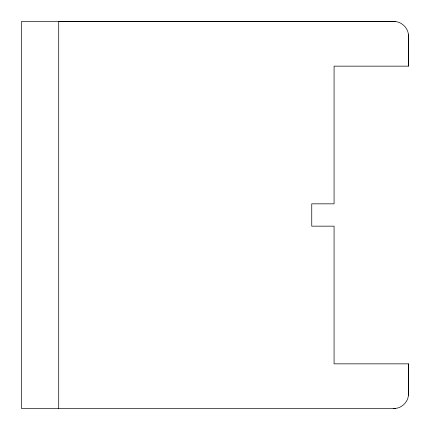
<?xml version="1.0" encoding="UTF-8"?>
<svg xmlns="http://www.w3.org/2000/svg" width="430" height="430" viewBox="0 0 430 430"><rect width="100%" height="100%" fill="white"/><g stroke="black" fill="none" stroke-linecap="round" stroke-linejoin="round"><path stroke-width="0.64" d="M408.403 395.568L408.5 363.844L334.078 363.844L334.078 226.164L311.75 226.164L311.75 203.836L334.078 203.836L334.078 66.155L408.5 66.155L408.5 36.383C408.817 28.38 401.62 21.183 393.617 21.5L21.5 21.5L21.5 408.5L395.568 408.403C402.829 407.678 408.747 400.91 408.5 393.617L408.5 363.844M393.617 408.5L395.568 408.403M395.568 21.597L58.711 21.5L58.711 408.5M408.403 34.432L408.5 66.155"/></g></svg>
